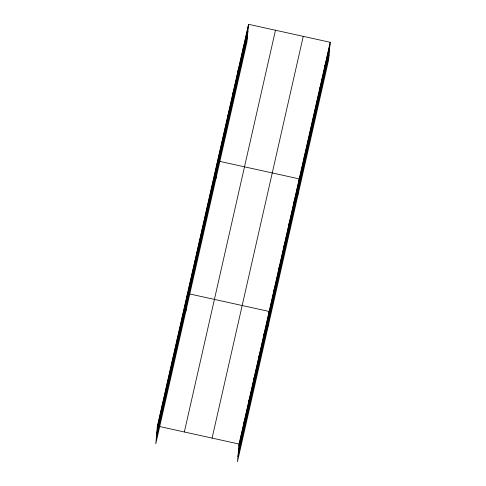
<?xml version="1.0" encoding="UTF-8"?>
<svg xmlns="http://www.w3.org/2000/svg" width="486" height="486" viewBox="0 0 486 486"><rect width="100%" height="100%" fill="white"/><g stroke="black" fill="none" stroke-linecap="round" stroke-linejoin="round"><path stroke-width="0.73" d="M162.221 405.962L162.397 403.951M167.233 383.867L167.415 381.85M172.244 361.772L172.427 359.755M177.256 339.678L177.439 337.661M182.274 317.583L182.45 315.566M185.889 311.137L187.462 293.471M192.298 273.387L192.48 271.37M197.31 251.292L197.492 249.275M202.322 229.198L202.504 227.181M207.34 207.103L207.516 205.086M212.352 185.002L212.528 182.991M215.966 178.562L217.546 160.896M222.527 140.144L222.71 138.127M227.691 117.375L227.873 115.364M232.861 94.612L233.037 92.595M238.025 71.849L238.207 69.832M243.188 49.08L243.371 47.063M248.534 24.3L246.955 41.972L155.812 443.712L157.385 426.046L248.534 24.3L330.188 42.288L328.615 59.954L237.466 461.7L239.045 444.028L330.188 42.288M243.875 423.95L244.057 421.933M248.887 401.855L249.069 399.838M253.905 379.76L254.081 377.743M258.916 357.66L259.093 355.649M263.928 335.565L264.111 333.548M267.543 329.125L269.123 311.453L189.649 293.951M273.952 291.375L274.134 289.358M278.97 269.28L279.146 267.264M283.982 247.18L284.164 245.169M288.994 225.085L289.176 223.068M294.006 202.99L294.188 200.973M297.626 196.551L299.2 178.878L219.727 161.376M304.187 158.126L304.364 156.115M309.351 135.363L309.533 133.346M314.515 112.6L314.697 110.583M319.679 89.831L319.861 87.814M324.848 67.068L325.025 65.051M157.209 428.063L248.352 26.317M156.747 433.226L247.89 31.481M156.267 438.548L247.417 36.802M184.334 431.981L275.483 30.235M212.096 438.093L303.246 36.353M238.863 446.045L330.012 44.299M238.401 451.215L329.551 49.469M237.927 456.536L329.077 54.79M159.572 426.526L239.045 444.028"/></g></svg>
